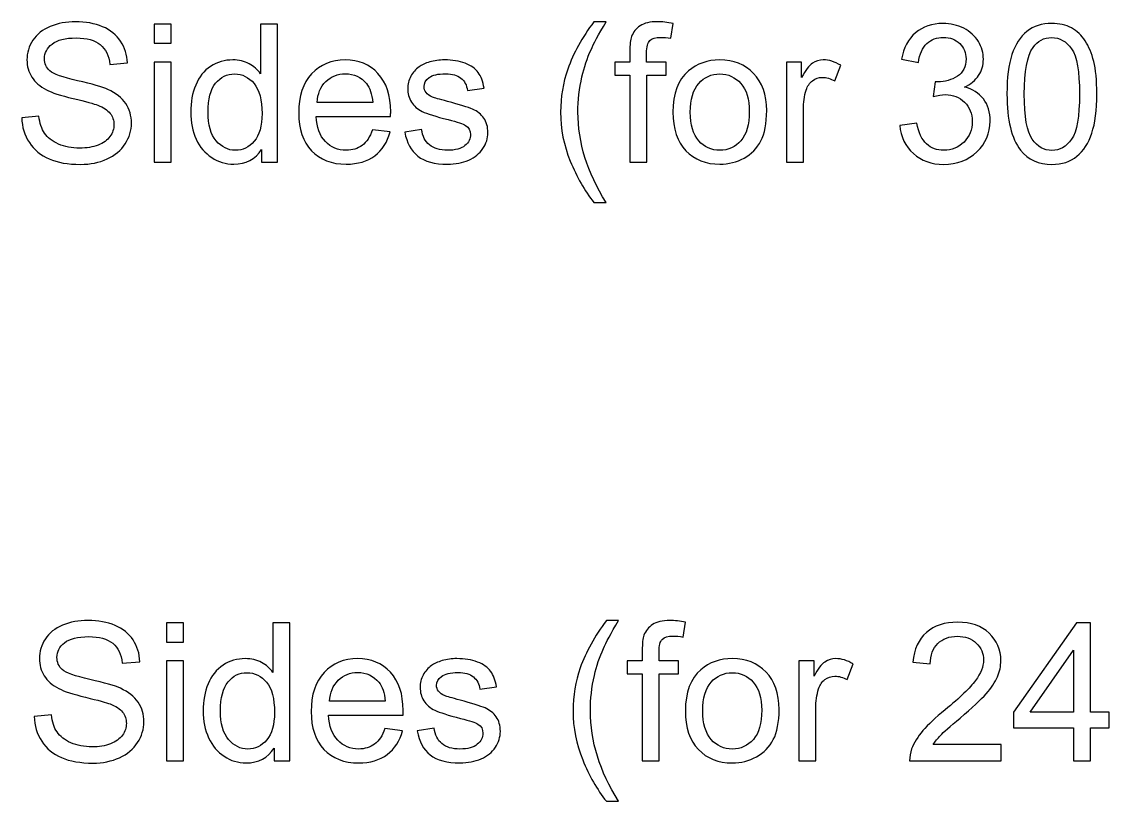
# Model space of a CAD drawing. Header units: millimetres. Extents: x 198 to 2216, y -963 to 151.
# Drawn here: x 1440.3 to 1583.5, y -302.5 to -199.7 of the extents above; entities that cross this region are included whole.
import ezdxf

# ---------------------------------------------------------------- set-up
doc = ezdxf.new("R2010")
doc.units = ezdxf.units.MM
doc.header["$MEASUREMENT"] = 0
doc.layers.add('Layer 1', color=7, linetype='Continuous')

msp = doc.modelspace()

# ---------------------------------------------------------------- linework, layer by layer
at = {"layer": 'Layer 1', "color": 250}
for points, knots in [([(1440.2529, -212.3805), (1440.2529, -212.3805), (1442.5135, -212.1773), (1442.5135, -212.1773), (1442.6193, -213.0917), (1442.8691, -213.841), (1443.2628, -214.4294), (1443.6565, -215.0136), (1444.2661, -215.4878), (1445.0916, -215.8518), (1445.9171, -216.2117), (1446.8484, -216.3937), (1447.8814, -216.3937), (1448.8, -216.3937), (1449.6086, -216.2582), (1450.3113, -215.9831), (1451.014, -215.7079), (1451.5347, -215.3311), (1451.8776, -214.8528), (1452.2205, -214.3744), (1452.3941, -213.8537), (1452.3941, -213.2949), (1452.3941, -212.7276), (1452.229, -212.2323), (1451.8988, -211.8048), (1451.5686, -211.3814), (1451.0225, -211.0258), (1450.2605, -210.7337), (1449.7737, -210.5475), (1448.6942, -210.2511), (1447.022, -209.849), (1445.3498, -209.4468), (1444.1814, -209.07), (1443.5126, -208.7144), (1442.6447, -208.2572), (1442.0013, -207.69), (1441.5779, -207.0169), (1441.1504, -206.3438), (1440.9387, -205.586), (1440.9387, -204.752), (1440.9387, -203.8292), (1441.2012, -202.9698), (1441.7219, -202.1739), (1442.2426, -201.3738), (1443.0003, -200.7685), (1444.0036, -200.3536), (1445.0027, -199.9387), (1446.1161, -199.7313), (1447.3395, -199.7313), (1448.6857, -199.7313), (1449.8753, -199.9472), (1450.904, -200.3832), (1451.9327, -200.815), (1452.7243, -201.4543), (1453.2789, -202.3009), (1453.8334, -203.1434), (1454.1298, -204.1001), (1454.1721, -205.1669), (1454.1721, -205.1669), (1451.8607, -205.3447), (1451.8607, -205.3447), (1451.7379, -204.1975), (1451.3188, -203.3296), (1450.6034, -202.7454), (1449.888, -202.157), (1448.8296, -201.8649), (1447.4326, -201.8649), (1445.9764, -201.8649), (1444.9138, -202.1316), (1444.2492, -202.665), (1443.5845, -203.1984), (1443.2501, -203.8419), (1443.2501, -204.5954), (1443.2501, -205.2473), (1443.4872, -205.785), (1443.9571, -206.2083), (1444.4227, -206.6274), (1445.6292, -207.0634), (1447.585, -207.5037), (1449.5408, -207.9482), (1450.8828, -208.3334), (1451.6109, -208.6636), (1452.665, -209.1505), (1453.4482, -209.7643), (1453.952, -210.5136), (1454.4557, -211.2587), (1454.7055, -212.118), (1454.7055, -213.0917), (1454.7055, -214.0611), (1454.4303, -214.9671), (1453.8758, -215.8222), (1453.3212, -216.6773), (1452.5296, -217.342), (1451.4924, -217.8161), (1450.4552, -218.2902), (1449.2911, -218.5273), (1447.9914, -218.5273), (1446.3489, -218.5273), (1444.9731, -218.286), (1443.8639, -217.8076), (1442.7506, -217.3293), (1441.8827, -216.6096), (1441.252, -215.6444), (1440.617, -214.6834), (1440.2868, -213.5955), (1440.2529, -212.3805)], [0, 0, 0, 0, 0.02857143, 0.02857143, 0.02857143, 0.05714286, 0.05714286, 0.05714286, 0.08571429, 0.08571429, 0.08571429, 0.11428571, 0.11428571, 0.11428571, 0.14285714, 0.14285714, 0.14285714, 0.17142857, 0.17142857, 0.17142857, 0.2, 0.2, 0.2, 0.22857143, 0.22857143, 0.22857143, 0.25714286, 0.25714286, 0.25714286, 0.28571429, 0.28571429, 0.28571429, 0.31428571, 0.31428571, 0.31428571, 0.34285714, 0.34285714, 0.34285714, 0.37142857, 0.37142857, 0.37142857, 0.4, 0.4, 0.4, 0.42857143, 0.42857143, 0.42857143, 0.45714286, 0.45714286, 0.45714286, 0.48571429, 0.48571429, 0.48571429, 0.51428571, 0.51428571, 0.51428571, 0.54285714, 0.54285714, 0.54285714, 0.57142857, 0.57142857, 0.57142857, 0.6, 0.6, 0.6, 0.62857143, 0.62857143, 0.62857143, 0.65714286, 0.65714286, 0.65714286, 0.68571429, 0.68571429, 0.68571429, 0.71428571, 0.71428571, 0.71428571, 0.74285714, 0.74285714, 0.74285714, 0.77142857, 0.77142857, 0.77142857, 0.8, 0.8, 0.8, 0.82857143, 0.82857143, 0.82857143, 0.85714286, 0.85714286, 0.85714286, 0.88571429, 0.88571429, 0.88571429, 0.91428571, 0.91428571, 0.91428571, 0.94285714, 0.94285714, 0.94285714, 0.97142857, 0.97142857, 0.97142857, 1, 1, 1, 1]), ([(1457.7027, -202.5761), (1457.7027, -202.5761), (1457.7027, -200.0361), (1457.7027, -200.0361), (1457.7027, -200.0361), (1459.9379, -200.0361), (1459.9379, -200.0361), (1459.9379, -200.0361), (1459.9379, -202.5761), (1459.9379, -202.5761), (1459.9379, -202.5761), (1457.7027, -202.5761), (1457.7027, -202.5761)], [0, 0, 0, 0, 0.25, 0.25, 0.25, 0.5, 0.5, 0.5, 0.75, 0.75, 0.75, 1, 1, 1, 1]), ([(1471.8547, -218.2225), (1471.8547, -218.2225), (1471.8547, -216.5503), (1471.8547, -216.5503), (1471.0207, -217.85), (1469.7931, -218.5019), (1468.1717, -218.5019), (1467.1218, -218.5019), (1466.1566, -218.214), (1465.2803, -217.6341), (1464.3998, -217.0583), (1463.7182, -216.2498), (1463.2314, -215.2168), (1462.7488, -214.1797), (1462.5075, -212.9901), (1462.5075, -211.6439), (1462.5075, -210.3316), (1462.7276, -209.142), (1463.1637, -208.071), (1463.6039, -207.0042), (1464.2601, -206.1829), (1465.1364, -205.6156), (1466.0085, -205.0441), (1466.9906, -204.7605), (1468.0701, -204.7605), (1468.866, -204.7605), (1469.5729, -204.9298), (1470.191, -205.2643), (1470.8091, -205.5987), (1471.3128, -206.039), (1471.7023, -206.5766), (1471.7023, -206.5766), (1471.7023, -200.0361), (1471.7023, -200.0361), (1471.7023, -200.0361), (1473.9375, -200.0361), (1473.9375, -200.0361), (1473.9375, -200.0361), (1473.9375, -218.2225), (1473.9375, -218.2225), (1473.9375, -218.2225), (1471.8547, -218.2225), (1471.8547, -218.2225)], [0, 0, 0, 0, 0.07142857, 0.07142857, 0.07142857, 0.14285714, 0.14285714, 0.14285714, 0.21428571, 0.21428571, 0.21428571, 0.28571429, 0.28571429, 0.28571429, 0.35714286, 0.35714286, 0.35714286, 0.42857143, 0.42857143, 0.42857143, 0.5, 0.5, 0.5, 0.57142857, 0.57142857, 0.57142857, 0.64285714, 0.64285714, 0.64285714, 0.71428571, 0.71428571, 0.71428571, 0.78571429, 0.78571429, 0.78571429, 0.85714286, 0.85714286, 0.85714286, 0.92857143, 0.92857143, 0.92857143, 1, 1, 1, 1]), ([(1515.6231, -223.5565), (1514.3954, -222.0029), (1513.354, -220.1868), (1512.5031, -218.104), (1511.6522, -216.0212), (1511.2289, -213.8622), (1511.2289, -211.6312), (1511.2289, -209.6627), (1511.5464, -207.7789), (1512.1814, -205.9797), (1512.9265, -203.8884), (1514.0737, -201.8056), (1515.6231, -199.7313), (1515.6231, -199.7313), (1517.2233, -199.7313), (1517.2233, -199.7313), (1516.2242, -201.45), (1515.5596, -202.6777), (1515.2379, -203.4143), (1514.7341, -204.5531), (1514.3362, -205.7426), (1514.0483, -206.983), (1513.6927, -208.5282), (1513.5149, -210.0818), (1513.5149, -211.6439), (1513.5149, -215.619), (1514.751, -219.5899), (1517.2233, -223.5565), (1517.2233, -223.5565), (1515.6231, -223.5565), (1515.6231, -223.5565)], [0, 0, 0, 0, 0.1, 0.1, 0.1, 0.2, 0.2, 0.2, 0.3, 0.3, 0.3, 0.4, 0.4, 0.4, 0.5, 0.5, 0.5, 0.6, 0.6, 0.6, 0.7, 0.7, 0.7, 0.8, 0.8, 0.8, 0.9, 0.9, 0.9, 1, 1, 1, 1]), ([(1520.3475, -218.2225), (1520.3475, -218.2225), (1520.3475, -206.7671), (1520.3475, -206.7671), (1520.3475, -206.7671), (1518.3663, -206.7671), (1518.3663, -206.7671), (1518.3663, -206.7671), (1518.3663, -205.0399), (1518.3663, -205.0399), (1518.3663, -205.0399), (1520.3475, -205.0399), (1520.3475, -205.0399), (1520.3475, -205.0399), (1520.3475, -203.6429), (1520.3475, -203.6429), (1520.3475, -202.7581), (1520.4237, -202.102), (1520.5803, -201.6744), (1520.7962, -201.0987), (1521.1688, -200.6288), (1521.7106, -200.2689), (1522.2483, -199.9091), (1523.006, -199.7313), (1523.9797, -199.7313), (1524.6105, -199.7313), (1525.3047, -199.8075), (1526.0667, -199.9557), (1526.0667, -199.9557), (1525.7323, -201.9115), (1525.7323, -201.9115), (1525.2666, -201.831), (1524.8306, -201.7887), (1524.4157, -201.7887), (1523.7384, -201.7887), (1523.26, -201.9326), (1522.9764, -202.2205), (1522.697, -202.5084), (1522.5573, -203.046), (1522.5573, -203.8334), (1522.5573, -203.8334), (1522.5573, -205.0399), (1522.5573, -205.0399), (1522.5573, -205.0399), (1525.1227, -205.0399), (1525.1227, -205.0399), (1525.1227, -205.0399), (1525.1227, -206.7671), (1525.1227, -206.7671), (1525.1227, -206.7671), (1522.5827, -206.7671), (1522.5827, -206.7671), (1522.5827, -206.7671), (1522.5827, -218.2225), (1522.5827, -218.2225), (1522.5827, -218.2225), (1520.3475, -218.2225), (1520.3475, -218.2225)], [0, 0, 0, 0, 0.05263158, 0.05263158, 0.05263158, 0.10526316, 0.10526316, 0.10526316, 0.15789474, 0.15789474, 0.15789474, 0.21052632, 0.21052632, 0.21052632, 0.26315789, 0.26315789, 0.26315789, 0.31578947, 0.31578947, 0.31578947, 0.36842105, 0.36842105, 0.36842105, 0.42105263, 0.42105263, 0.42105263, 0.47368421, 0.47368421, 0.47368421, 0.52631579, 0.52631579, 0.52631579, 0.57894737, 0.57894737, 0.57894737, 0.63157895, 0.63157895, 0.63157895, 0.68421053, 0.68421053, 0.68421053, 0.73684211, 0.73684211, 0.73684211, 0.78947368, 0.78947368, 0.78947368, 0.84210526, 0.84210526, 0.84210526, 0.89473684, 0.89473684, 0.89473684, 0.94736842, 0.94736842, 0.94736842, 1, 1, 1, 1]), ([(1555.9033, -213.3965), (1555.9033, -213.3965), (1558.1385, -213.0917), (1558.1385, -213.0917), (1558.3967, -214.3617), (1558.8285, -215.2761), (1559.4424, -215.8349), (1560.0562, -216.3937), (1560.8097, -216.6731), (1561.703, -216.6731), (1562.7613, -216.6731), (1563.6545, -216.309), (1564.3742, -215.5809), (1565.0939, -214.8528), (1565.4537, -213.9511), (1565.4537, -212.8758), (1565.4537, -211.8513), (1565.1193, -211.0047), (1564.4462, -210.3358), (1563.7773, -209.6712), (1562.9264, -209.3367), (1561.8892, -209.3367), (1561.4659, -209.3367), (1560.941, -209.4214), (1560.3102, -209.5865), (1560.3102, -209.5865), (1560.56, -207.6307), (1560.56, -207.6307), (1560.7081, -207.6476), (1560.8309, -207.6561), (1560.9198, -207.6561), (1561.8765, -207.6561), (1562.7317, -207.4063), (1563.4979, -206.911), (1564.2599, -206.4157), (1564.6409, -205.6537), (1564.6409, -204.625), (1564.6409, -203.808), (1564.3615, -203.1307), (1563.8069, -202.593), (1563.2524, -202.0554), (1562.5369, -201.7887), (1561.6606, -201.7887), (1560.7886, -201.7887), (1560.0647, -202.0639), (1559.4847, -202.6142), (1558.9047, -203.1645), (1558.5322, -203.99), (1558.3671, -205.0907), (1558.3671, -205.0907), (1556.1319, -204.6843), (1556.1319, -204.6843), (1556.4071, -203.1857), (1557.0251, -202.0215), (1557.9946, -201.196), (1558.9598, -200.3705), (1560.1663, -199.9599), (1561.6056, -199.9599), (1562.5962, -199.9599), (1563.5106, -200.1716), (1564.3446, -200.5991), (1565.1828, -201.0225), (1565.822, -201.6024), (1566.2623, -202.3348), (1566.7068, -203.0714), (1566.9269, -203.8503), (1566.9269, -204.6758), (1566.9269, -205.459), (1566.7152, -206.1702), (1566.2961, -206.8137), (1565.8728, -207.4571), (1565.2463, -207.9694), (1564.4208, -208.3504), (1565.496, -208.5959), (1566.33, -209.1124), (1566.9269, -209.8955), (1567.5196, -210.6745), (1567.8159, -211.6566), (1567.8159, -212.8292), (1567.8159, -214.4167), (1567.2359, -215.7672), (1566.0802, -216.8721), (1564.9203, -217.977), (1563.4556, -218.5273), (1561.686, -218.5273), (1560.0901, -218.5273), (1558.765, -218.0489), (1557.7109, -217.0964), (1556.6526, -216.1439), (1556.0515, -214.912), (1555.9033, -213.3965)], [0, 0, 0, 0, 0.03333333, 0.03333333, 0.03333333, 0.06666667, 0.06666667, 0.06666667, 0.1, 0.1, 0.1, 0.13333333, 0.13333333, 0.13333333, 0.16666667, 0.16666667, 0.16666667, 0.2, 0.2, 0.2, 0.23333333, 0.23333333, 0.23333333, 0.26666667, 0.26666667, 0.26666667, 0.3, 0.3, 0.3, 0.33333333, 0.33333333, 0.33333333, 0.36666667, 0.36666667, 0.36666667, 0.4, 0.4, 0.4, 0.43333333, 0.43333333, 0.43333333, 0.46666667, 0.46666667, 0.46666667, 0.5, 0.5, 0.5, 0.53333333, 0.53333333, 0.53333333, 0.56666667, 0.56666667, 0.56666667, 0.6, 0.6, 0.6, 0.63333333, 0.63333333, 0.63333333, 0.66666667, 0.66666667, 0.66666667, 0.7, 0.7, 0.7, 0.73333333, 0.73333333, 0.73333333, 0.76666667, 0.76666667, 0.76666667, 0.8, 0.8, 0.8, 0.83333333, 0.83333333, 0.83333333, 0.86666667, 0.86666667, 0.86666667, 0.9, 0.9, 0.9, 0.93333333, 0.93333333, 0.93333333, 0.96666667, 0.96666667, 0.96666667, 1, 1, 1, 1]), ([(1570.0299, -209.2478), (1570.0299, -207.1015), (1570.25, -205.3659), (1570.6903, -204.0535), (1571.1348, -202.737), (1571.791, -201.7252), (1572.663, -201.0182), (1573.5309, -200.3113), (1574.6273, -199.9599), (1575.9481, -199.9599), (1576.9218, -199.9599), (1577.7769, -200.1546), (1578.5177, -200.5483), (1579.2543, -200.942), (1579.8639, -201.5093), (1580.3381, -202.2501), (1580.8122, -202.9867), (1581.1847, -203.8884), (1581.4557, -204.951), (1581.7308, -206.0136), (1581.8663, -207.4487), (1581.8663, -209.2478), (1581.8663, -211.3814), (1581.6462, -213.1086), (1581.2101, -214.421), (1580.7741, -215.7375), (1580.1179, -216.7493), (1579.2459, -217.4605), (1578.378, -218.1717), (1577.2774, -218.5273), (1575.9481, -218.5273), (1574.1997, -218.5273), (1572.8239, -217.905), (1571.8248, -216.6562), (1570.6268, -215.1322), (1570.0299, -212.6641), (1570.0299, -209.2478)], [0, 0, 0, 0, 0.08333333, 0.08333333, 0.08333333, 0.16666667, 0.16666667, 0.16666667, 0.25, 0.25, 0.25, 0.33333333, 0.33333333, 0.33333333, 0.41666667, 0.41666667, 0.41666667, 0.5, 0.5, 0.5, 0.58333333, 0.58333333, 0.58333333, 0.66666667, 0.66666667, 0.66666667, 0.75, 0.75, 0.75, 0.83333333, 0.83333333, 0.83333333, 0.91666667, 0.91666667, 0.91666667, 1, 1, 1, 1]), ([(1572.3159, -209.2563), (1572.3159, -212.2493), (1572.663, -214.2389), (1573.3615, -215.2211), (1574.06, -216.2074), (1574.9236, -216.6985), (1575.9481, -216.6985), (1576.9726, -216.6985), (1577.8362, -216.2032), (1578.5347, -215.2168), (1579.2332, -214.2262), (1579.5803, -212.2408), (1579.5803, -209.2563), (1579.5803, -206.2633), (1579.2332, -204.2737), (1578.5347, -203.2915), (1577.8404, -202.3052), (1576.9683, -201.8141), (1575.9227, -201.8141), (1574.8982, -201.8141), (1574.077, -202.2501), (1573.4631, -203.118), (1572.6969, -204.2229), (1572.3159, -206.2718), (1572.3159, -209.2563)], [0, 0, 0, 0, 0.125, 0.125, 0.125, 0.25, 0.25, 0.25, 0.375, 0.375, 0.375, 0.5, 0.5, 0.5, 0.625, 0.625, 0.625, 0.75, 0.75, 0.75, 0.875, 0.875, 0.875, 1, 1, 1, 1]), ([(1486.4639, -213.9553), (1486.4639, -213.9553), (1488.7753, -214.2601), (1488.7753, -214.2601), (1488.4155, -215.6021), (1487.7424, -216.6477), (1486.7602, -217.3885), (1485.7781, -218.1294), (1484.525, -218.5019), (1482.9968, -218.5019), (1481.0749, -218.5019), (1479.5509, -217.9092), (1478.4248, -216.7239), (1477.2987, -215.5428), (1476.7357, -213.8791), (1476.7357, -211.7413), (1476.7357, -209.5315), (1477.303, -207.8127), (1478.4417, -206.5935), (1479.5805, -205.3701), (1481.0579, -204.7605), (1482.874, -204.7605), (1484.6309, -204.7605), (1486.066, -205.3574), (1487.1793, -206.5554), (1488.2927, -207.7535), (1488.8515, -209.4383), (1488.8515, -211.61), (1488.8515, -211.7413), (1488.8473, -211.9402), (1488.8388, -212.2027), (1488.8388, -212.2027), (1479.0217, -212.2027), (1479.0217, -212.2027), (1479.1064, -213.6463), (1479.5128, -214.7554), (1480.2494, -215.5216), (1480.9817, -216.2879), (1481.9004, -216.6731), (1482.9968, -216.6731), (1483.8138, -216.6731), (1484.5123, -216.4572), (1485.0881, -216.0254), (1485.668, -215.5936), (1486.1252, -214.9036), (1486.4639, -213.9553)], [0, 0, 0, 0, 0.06666667, 0.06666667, 0.06666667, 0.13333333, 0.13333333, 0.13333333, 0.2, 0.2, 0.2, 0.26666667, 0.26666667, 0.26666667, 0.33333333, 0.33333333, 0.33333333, 0.4, 0.4, 0.4, 0.46666667, 0.46666667, 0.46666667, 0.53333333, 0.53333333, 0.53333333, 0.6, 0.6, 0.6, 0.66666667, 0.66666667, 0.66666667, 0.73333333, 0.73333333, 0.73333333, 0.8, 0.8, 0.8, 0.86666667, 0.86666667, 0.86666667, 0.93333333, 0.93333333, 0.93333333, 1, 1, 1, 1]), ([(1490.7099, -214.2855), (1490.7099, -214.2855), (1492.9197, -213.9299), (1492.9197, -213.9299), (1493.0425, -214.8147), (1493.3896, -215.492), (1493.9569, -215.9661), (1494.5241, -216.436), (1495.32, -216.6731), (1496.336, -216.6731), (1497.3647, -216.6731), (1498.1267, -216.4657), (1498.6262, -216.0466), (1499.1215, -215.6317), (1499.3713, -215.1406), (1499.3713, -214.5776), (1499.3713, -214.0738), (1499.1469, -213.6759), (1498.7024, -213.388), (1498.3892, -213.1891), (1497.6272, -212.9393), (1496.4164, -212.6303), (1494.7824, -212.2196), (1493.6521, -211.864), (1493.0171, -211.5635), (1492.3863, -211.2587), (1491.9079, -210.8438), (1491.582, -210.3104), (1491.256, -209.7812), (1491.0909, -209.1928), (1491.0909, -208.5493), (1491.0909, -207.9609), (1491.2264, -207.419), (1491.4931, -206.9195), (1491.764, -206.42), (1492.1281, -206.0051), (1492.5895, -205.6749), (1492.9366, -205.4209), (1493.4108, -205.205), (1494.0077, -205.0272), (1494.6088, -204.8494), (1495.248, -204.7605), (1495.9338, -204.7605), (1496.9668, -204.7605), (1497.8727, -204.9087), (1498.6516, -205.2092), (1499.4348, -205.5056), (1500.0105, -205.912), (1500.3831, -206.42), (1500.7514, -206.9322), (1501.0096, -207.6138), (1501.1493, -208.4689), (1501.1493, -208.4689), (1498.9649, -208.7737), (1498.9649, -208.7737), (1498.8675, -208.0879), (1498.5797, -207.5503), (1498.1055, -207.165), (1497.6314, -206.7798), (1496.9625, -206.5893), (1496.0947, -206.5893), (1495.0745, -206.5893), (1494.3421, -206.7586), (1493.9061, -207.0973), (1493.47, -207.436), (1493.2499, -207.8339), (1493.2499, -208.2869), (1493.2499, -208.5747), (1493.3388, -208.8372), (1493.5208, -209.07), (1493.7029, -209.3071), (1493.9865, -209.5061), (1494.376, -209.6627), (1494.6003, -209.7474), (1495.2523, -209.9379), (1496.3445, -210.2342), (1497.9193, -210.6533), (1499.0199, -211.0004), (1499.6465, -211.2671), (1500.273, -211.5338), (1500.7641, -211.9275), (1501.1197, -212.4355), (1501.4795, -212.9478), (1501.6573, -213.5828), (1501.6573, -214.3448), (1501.6573, -215.0856), (1501.4414, -215.7841), (1501.0054, -216.4403), (1500.5693, -217.0964), (1499.9428, -217.6044), (1499.1258, -217.9643), (1498.3045, -218.3241), (1497.3774, -218.5019), (1496.3445, -218.5019), (1494.6342, -218.5019), (1493.3261, -218.1463), (1492.4286, -217.4393), (1491.5312, -216.7281), (1490.9597, -215.6783), (1490.7099, -214.2855)], [0, 0, 0, 0, 0.03030303, 0.03030303, 0.03030303, 0.06060606, 0.06060606, 0.06060606, 0.09090909, 0.09090909, 0.09090909, 0.12121212, 0.12121212, 0.12121212, 0.15151515, 0.15151515, 0.15151515, 0.18181818, 0.18181818, 0.18181818, 0.21212121, 0.21212121, 0.21212121, 0.24242424, 0.24242424, 0.24242424, 0.27272727, 0.27272727, 0.27272727, 0.3030303, 0.3030303, 0.3030303, 0.33333333, 0.33333333, 0.33333333, 0.36363636, 0.36363636, 0.36363636, 0.39393939, 0.39393939, 0.39393939, 0.42424242, 0.42424242, 0.42424242, 0.45454545, 0.45454545, 0.45454545, 0.48484848, 0.48484848, 0.48484848, 0.51515152, 0.51515152, 0.51515152, 0.54545455, 0.54545455, 0.54545455, 0.57575758, 0.57575758, 0.57575758, 0.60606061, 0.60606061, 0.60606061, 0.63636364, 0.63636364, 0.63636364, 0.66666667, 0.66666667, 0.66666667, 0.6969697, 0.6969697, 0.6969697, 0.72727273, 0.72727273, 0.72727273, 0.75757576, 0.75757576, 0.75757576, 0.78787879, 0.78787879, 0.78787879, 0.81818182, 0.81818182, 0.81818182, 0.84848485, 0.84848485, 0.84848485, 0.87878788, 0.87878788, 0.87878788, 0.90909091, 0.90909091, 0.90909091, 0.93939394, 0.93939394, 0.93939394, 0.96969697, 0.96969697, 0.96969697, 1, 1, 1, 1]), ([(1526.0329, -211.6312), (1526.0329, -209.197), (1526.7102, -207.3936), (1528.0691, -206.221), (1529.1994, -205.2473), (1530.5837, -204.7605), (1532.2136, -204.7605), (1534.0212, -204.7605), (1535.5029, -205.3532), (1536.6543, -206.5385), (1537.8016, -207.7196), (1538.3773, -209.3579), (1538.3773, -211.4449), (1538.3773, -213.1383), (1538.1233, -214.4675), (1537.6153, -215.437), (1537.1073, -216.4064), (1536.3665, -217.1599), (1535.3928, -217.6976), (1534.4234, -218.2352), (1533.3608, -218.5019), (1532.2136, -218.5019), (1530.3678, -218.5019), (1528.8777, -217.9135), (1527.7389, -216.7324), (1526.6002, -215.5513), (1526.0329, -213.8495), (1526.0329, -211.6312)], [0, 0, 0, 0, 0.11111111, 0.11111111, 0.11111111, 0.22222222, 0.22222222, 0.22222222, 0.33333333, 0.33333333, 0.33333333, 0.44444444, 0.44444444, 0.44444444, 0.55555556, 0.55555556, 0.55555556, 0.66666667, 0.66666667, 0.66666667, 0.77777778, 0.77777778, 0.77777778, 0.88888889, 0.88888889, 0.88888889, 1, 1, 1, 1]), ([(1540.9723, -218.2225), (1540.9723, -218.2225), (1540.9723, -205.0399), (1540.9723, -205.0399), (1540.9723, -205.0399), (1542.9789, -205.0399), (1542.9789, -205.0399), (1542.9789, -205.0399), (1542.9789, -207.0592), (1542.9789, -207.0592), (1543.4911, -206.1236), (1543.9653, -205.5056), (1544.4013, -205.2092), (1544.8373, -204.9087), (1545.3157, -204.7605), (1545.8364, -204.7605), (1546.5899, -204.7605), (1547.3562, -204.9976), (1548.1351, -205.4675), (1548.1351, -205.4675), (1547.3392, -207.5291), (1547.3392, -207.5291), (1546.7974, -207.2243), (1546.2555, -207.0719), (1545.7136, -207.0719), (1545.2268, -207.0719), (1544.7908, -207.2201), (1544.4055, -207.5122), (1544.0203, -207.8043), (1543.7451, -208.2107), (1543.58, -208.7314), (1543.3303, -209.523), (1543.2075, -210.3908), (1543.2075, -211.3349), (1543.2075, -211.3349), (1543.2075, -218.2225), (1543.2075, -218.2225), (1543.2075, -218.2225), (1540.9723, -218.2225), (1540.9723, -218.2225)], [0, 0, 0, 0, 0.07692308, 0.07692308, 0.07692308, 0.15384615, 0.15384615, 0.15384615, 0.23076923, 0.23076923, 0.23076923, 0.30769231, 0.30769231, 0.30769231, 0.38461538, 0.38461538, 0.38461538, 0.46153846, 0.46153846, 0.46153846, 0.53846154, 0.53846154, 0.53846154, 0.61538462, 0.61538462, 0.61538462, 0.69230769, 0.69230769, 0.69230769, 0.76923077, 0.76923077, 0.76923077, 0.84615385, 0.84615385, 0.84615385, 0.92307692, 0.92307692, 0.92307692, 1, 1, 1, 1]), ([(1457.7027, -218.2225), (1457.7027, -218.2225), (1457.7027, -205.0399), (1457.7027, -205.0399), (1457.7027, -205.0399), (1459.9379, -205.0399), (1459.9379, -205.0399), (1459.9379, -205.0399), (1459.9379, -218.2225), (1459.9379, -218.2225), (1459.9379, -218.2225), (1457.7027, -218.2225), (1457.7027, -218.2225)], [0, 0, 0, 0, 0.25, 0.25, 0.25, 0.5, 0.5, 0.5, 0.75, 0.75, 0.75, 1, 1, 1, 1]), ([(1464.7935, -211.6481), (1464.7935, -213.333), (1465.1491, -214.5903), (1465.8645, -215.4243), (1466.5757, -216.2582), (1467.4182, -216.6731), (1468.3876, -216.6731), (1469.3655, -216.6731), (1470.1952, -216.2752), (1470.881, -215.4793), (1471.5626, -214.6834), (1471.9055, -213.4685), (1471.9055, -211.8344), (1471.9055, -210.0395), (1471.5584, -208.7187), (1470.8599, -207.8762), (1470.1656, -207.0338), (1469.3062, -206.6147), (1468.286, -206.6147), (1467.2912, -206.6147), (1466.4614, -207.0169), (1465.7926, -207.8254), (1465.1279, -208.634), (1464.7935, -209.9082), (1464.7935, -211.6481)], [0, 0, 0, 0, 0.125, 0.125, 0.125, 0.25, 0.25, 0.25, 0.375, 0.375, 0.375, 0.5, 0.5, 0.5, 0.625, 0.625, 0.625, 0.75, 0.75, 0.75, 0.875, 0.875, 0.875, 1, 1, 1, 1]), ([(1479.1487, -210.3739), (1479.1487, -210.3739), (1486.4893, -210.3739), (1486.4893, -210.3739), (1486.3919, -209.2648), (1486.1083, -208.435), (1485.6469, -207.8805), (1484.9399, -207.0211), (1484.017, -206.5893), (1482.8867, -206.5893), (1481.8623, -206.5893), (1481.0029, -206.9322), (1480.3044, -207.618), (1479.6101, -208.3038), (1479.2249, -209.2224), (1479.1487, -210.3739)], [0, 0, 0, 0, 0.2, 0.2, 0.2, 0.4, 0.4, 0.4, 0.6, 0.6, 0.6, 0.8, 0.8, 0.8, 1, 1, 1, 1]), ([(1528.3189, -211.6354), (1528.3189, -213.3203), (1528.6872, -214.5818), (1529.4238, -215.4158), (1530.1646, -216.254), (1531.0917, -216.6731), (1532.2136, -216.6731), (1533.3227, -216.6731), (1534.2456, -216.254), (1534.9864, -215.4116), (1535.723, -214.5691), (1536.0913, -213.2864), (1536.0913, -211.5635), (1536.0913, -209.9379), (1535.7188, -208.706), (1534.9779, -207.872), (1534.2371, -207.0338), (1533.3142, -206.6147), (1532.2136, -206.6147), (1531.0917, -206.6147), (1530.1646, -207.0296), (1529.4238, -207.8635), (1528.6872, -208.6975), (1528.3189, -209.9548), (1528.3189, -211.6354)], [0, 0, 0, 0, 0.125, 0.125, 0.125, 0.25, 0.25, 0.25, 0.375, 0.375, 0.375, 0.5, 0.5, 0.5, 0.625, 0.625, 0.625, 0.75, 0.75, 0.75, 0.875, 0.875, 0.875, 1, 1, 1, 1]), ([(1441.8908, -291.2779), (1441.8908, -291.2779), (1444.1514, -291.0747), (1444.1514, -291.0747), (1444.2572, -291.9891), (1444.507, -292.7384), (1444.9007, -293.3268), (1445.2944, -293.911), (1445.904, -294.3852), (1446.7295, -294.7492), (1447.555, -295.1091), (1448.4863, -295.2911), (1449.5193, -295.2911), (1450.4379, -295.2911), (1451.2465, -295.1556), (1451.9492, -294.8805), (1452.6519, -294.6053), (1453.1726, -294.2285), (1453.5155, -293.7502), (1453.8584, -293.2718), (1454.032, -292.7511), (1454.032, -292.1923), (1454.032, -291.625), (1453.8669, -291.1297), (1453.5367, -290.7022), (1453.2065, -290.2788), (1452.6604, -289.9232), (1451.8984, -289.6311), (1451.4116, -289.4449), (1450.3321, -289.1485), (1448.6599, -288.7464), (1446.9877, -288.3442), (1445.8193, -287.9674), (1445.1505, -287.6118), (1444.2826, -287.1546), (1443.6392, -286.5874), (1443.2158, -285.9143), (1442.7883, -285.2412), (1442.5766, -284.4834), (1442.5766, -283.6494), (1442.5766, -282.7266), (1442.8391, -281.8672), (1443.3598, -281.0713), (1443.8805, -280.2712), (1444.6382, -279.6659), (1445.6415, -279.251), (1446.6406, -278.8361), (1447.754, -278.6287), (1448.9774, -278.6287), (1450.3236, -278.6287), (1451.5132, -278.8446), (1452.5419, -279.2806), (1453.5706, -279.7124), (1454.3622, -280.3517), (1454.9168, -281.1983), (1455.4713, -282.0408), (1455.7677, -282.9975), (1455.81, -284.0643), (1455.81, -284.0643), (1453.4986, -284.2421), (1453.4986, -284.2421), (1453.3758, -283.0949), (1452.9567, -282.227), (1452.2413, -281.6428), (1451.5259, -281.0544), (1450.4675, -280.7623), (1449.0705, -280.7623), (1447.6143, -280.7623), (1446.5517, -281.029), (1445.8871, -281.5624), (1445.2224, -282.0958), (1444.888, -282.7393), (1444.888, -283.4928), (1444.888, -284.1447), (1445.1251, -284.6824), (1445.595, -285.1057), (1446.0606, -285.5248), (1447.2671, -285.9608), (1449.2229, -286.4011), (1451.1787, -286.8456), (1452.5207, -287.2308), (1453.2488, -287.561), (1454.3029, -288.0479), (1455.0861, -288.6617), (1455.5899, -289.411), (1456.0936, -290.1561), (1456.3434, -291.0154), (1456.3434, -291.9891), (1456.3434, -292.9585), (1456.0682, -293.8645), (1455.5137, -294.7196), (1454.9591, -295.5747), (1454.1675, -296.2394), (1453.1303, -296.7135), (1452.0931, -297.1876), (1450.929, -297.4247), (1449.6293, -297.4247), (1447.9868, -297.4247), (1446.611, -297.1834), (1445.5018, -296.705), (1444.3885, -296.2267), (1443.5206, -295.507), (1442.8899, -294.5418), (1442.2549, -293.5808), (1441.9247, -292.4929), (1441.8908, -291.2779)], [0, 0, 0, 0, 0.02857143, 0.02857143, 0.02857143, 0.05714286, 0.05714286, 0.05714286, 0.08571429, 0.08571429, 0.08571429, 0.11428571, 0.11428571, 0.11428571, 0.14285714, 0.14285714, 0.14285714, 0.17142857, 0.17142857, 0.17142857, 0.2, 0.2, 0.2, 0.22857143, 0.22857143, 0.22857143, 0.25714286, 0.25714286, 0.25714286, 0.28571429, 0.28571429, 0.28571429, 0.31428571, 0.31428571, 0.31428571, 0.34285714, 0.34285714, 0.34285714, 0.37142857, 0.37142857, 0.37142857, 0.4, 0.4, 0.4, 0.42857143, 0.42857143, 0.42857143, 0.45714286, 0.45714286, 0.45714286, 0.48571429, 0.48571429, 0.48571429, 0.51428571, 0.51428571, 0.51428571, 0.54285714, 0.54285714, 0.54285714, 0.57142857, 0.57142857, 0.57142857, 0.6, 0.6, 0.6, 0.62857143, 0.62857143, 0.62857143, 0.65714286, 0.65714286, 0.65714286, 0.68571429, 0.68571429, 0.68571429, 0.71428571, 0.71428571, 0.71428571, 0.74285714, 0.74285714, 0.74285714, 0.77142857, 0.77142857, 0.77142857, 0.8, 0.8, 0.8, 0.82857143, 0.82857143, 0.82857143, 0.85714286, 0.85714286, 0.85714286, 0.88571429, 0.88571429, 0.88571429, 0.91428571, 0.91428571, 0.91428571, 0.94285714, 0.94285714, 0.94285714, 0.97142857, 0.97142857, 0.97142857, 1, 1, 1, 1]), ([(1459.3406, -281.4735), (1459.3406, -281.4735), (1459.3406, -278.9335), (1459.3406, -278.9335), (1459.3406, -278.9335), (1461.5758, -278.9335), (1461.5758, -278.9335), (1461.5758, -278.9335), (1461.5758, -281.4735), (1461.5758, -281.4735), (1461.5758, -281.4735), (1459.3406, -281.4735), (1459.3406, -281.4735)], [0, 0, 0, 0, 0.25, 0.25, 0.25, 0.5, 0.5, 0.5, 0.75, 0.75, 0.75, 1, 1, 1, 1]), ([(1473.4926, -297.1199), (1473.4926, -297.1199), (1473.4926, -295.4477), (1473.4926, -295.4477), (1472.6586, -296.7474), (1471.431, -297.3993), (1469.8096, -297.3993), (1468.7597, -297.3993), (1467.7945, -297.1114), (1466.9182, -296.5315), (1466.0377, -295.9557), (1465.3561, -295.1472), (1464.8693, -294.1142), (1464.3867, -293.0771), (1464.1454, -291.8875), (1464.1454, -290.5413), (1464.1454, -289.229), (1464.3655, -288.0394), (1464.8016, -286.9684), (1465.2418, -285.9016), (1465.898, -285.0803), (1466.7743, -284.513), (1467.6464, -283.9415), (1468.6285, -283.6579), (1469.708, -283.6579), (1470.5039, -283.6579), (1471.2108, -283.8272), (1471.8289, -284.1617), (1472.447, -284.4961), (1472.9507, -284.9364), (1473.3402, -285.474), (1473.3402, -285.474), (1473.3402, -278.9335), (1473.3402, -278.9335), (1473.3402, -278.9335), (1475.5754, -278.9335), (1475.5754, -278.9335), (1475.5754, -278.9335), (1475.5754, -297.1199), (1475.5754, -297.1199), (1475.5754, -297.1199), (1473.4926, -297.1199), (1473.4926, -297.1199)], [0, 0, 0, 0, 0.07142857, 0.07142857, 0.07142857, 0.14285714, 0.14285714, 0.14285714, 0.21428571, 0.21428571, 0.21428571, 0.28571429, 0.28571429, 0.28571429, 0.35714286, 0.35714286, 0.35714286, 0.42857143, 0.42857143, 0.42857143, 0.5, 0.5, 0.5, 0.57142857, 0.57142857, 0.57142857, 0.64285714, 0.64285714, 0.64285714, 0.71428571, 0.71428571, 0.71428571, 0.78571429, 0.78571429, 0.78571429, 0.85714286, 0.85714286, 0.85714286, 0.92857143, 0.92857143, 0.92857143, 1, 1, 1, 1]), ([(1517.261, -302.4539), (1516.0333, -300.9003), (1514.9919, -299.0842), (1514.141, -297.0014), (1513.2901, -294.9186), (1512.8668, -292.7596), (1512.8668, -290.5286), (1512.8668, -288.5601), (1513.1843, -286.6763), (1513.8193, -284.8771), (1514.5644, -282.7858), (1515.7116, -280.703), (1517.261, -278.6287), (1517.261, -278.6287), (1518.8612, -278.6287), (1518.8612, -278.6287), (1517.8621, -280.3474), (1517.1975, -281.5751), (1516.8758, -282.3117), (1516.372, -283.4505), (1515.9741, -284.64), (1515.6862, -285.8804), (1515.3306, -287.4256), (1515.1528, -288.9792), (1515.1528, -290.5413), (1515.1528, -294.5164), (1516.3889, -298.4873), (1518.8612, -302.4539), (1518.8612, -302.4539), (1517.261, -302.4539), (1517.261, -302.4539)], [0, 0, 0, 0, 0.1, 0.1, 0.1, 0.2, 0.2, 0.2, 0.3, 0.3, 0.3, 0.4, 0.4, 0.4, 0.5, 0.5, 0.5, 0.6, 0.6, 0.6, 0.7, 0.7, 0.7, 0.8, 0.8, 0.8, 0.9, 0.9, 0.9, 1, 1, 1, 1]), ([(1521.9854, -297.1199), (1521.9854, -297.1199), (1521.9854, -285.6645), (1521.9854, -285.6645), (1521.9854, -285.6645), (1520.0042, -285.6645), (1520.0042, -285.6645), (1520.0042, -285.6645), (1520.0042, -283.9373), (1520.0042, -283.9373), (1520.0042, -283.9373), (1521.9854, -283.9373), (1521.9854, -283.9373), (1521.9854, -283.9373), (1521.9854, -282.5403), (1521.9854, -282.5403), (1521.9854, -281.6555), (1522.0616, -280.9994), (1522.2182, -280.5718), (1522.4341, -279.9961), (1522.8067, -279.5262), (1523.3485, -279.1663), (1523.8862, -278.8065), (1524.6439, -278.6287), (1525.6176, -278.6287), (1526.2484, -278.6287), (1526.9426, -278.7049), (1527.7046, -278.8531), (1527.7046, -278.8531), (1527.3702, -280.8089), (1527.3702, -280.8089), (1526.9045, -280.7284), (1526.4685, -280.6861), (1526.0536, -280.6861), (1525.3763, -280.6861), (1524.8979, -280.83), (1524.6143, -281.1179), (1524.3349, -281.4058), (1524.1952, -281.9434), (1524.1952, -282.7308), (1524.1952, -282.7308), (1524.1952, -283.9373), (1524.1952, -283.9373), (1524.1952, -283.9373), (1526.7606, -283.9373), (1526.7606, -283.9373), (1526.7606, -283.9373), (1526.7606, -285.6645), (1526.7606, -285.6645), (1526.7606, -285.6645), (1524.2206, -285.6645), (1524.2206, -285.6645), (1524.2206, -285.6645), (1524.2206, -297.1199), (1524.2206, -297.1199), (1524.2206, -297.1199), (1521.9854, -297.1199), (1521.9854, -297.1199)], [0, 0, 0, 0, 0.05263158, 0.05263158, 0.05263158, 0.10526316, 0.10526316, 0.10526316, 0.15789474, 0.15789474, 0.15789474, 0.21052632, 0.21052632, 0.21052632, 0.26315789, 0.26315789, 0.26315789, 0.31578947, 0.31578947, 0.31578947, 0.36842105, 0.36842105, 0.36842105, 0.42105263, 0.42105263, 0.42105263, 0.47368421, 0.47368421, 0.47368421, 0.52631579, 0.52631579, 0.52631579, 0.57894737, 0.57894737, 0.57894737, 0.63157895, 0.63157895, 0.63157895, 0.68421053, 0.68421053, 0.68421053, 0.73684211, 0.73684211, 0.73684211, 0.78947368, 0.78947368, 0.78947368, 0.84210526, 0.84210526, 0.84210526, 0.89473684, 0.89473684, 0.89473684, 0.94736842, 0.94736842, 0.94736842, 1, 1, 1, 1]), ([(1569.2506, -294.9863), (1569.2506, -294.9863), (1569.2506, -297.1199), (1569.2506, -297.1199), (1569.2506, -297.1199), (1557.211, -297.1199), (1557.211, -297.1199), (1557.1941, -296.5823), (1557.283, -296.0658), (1557.4735, -295.5663), (1557.7825, -294.7492), (1558.2778, -293.9407), (1558.9594, -293.149), (1559.6409, -292.3574), (1560.6146, -291.443), (1561.8804, -290.4058), (1563.8489, -288.7845), (1565.1866, -287.5018), (1565.8851, -286.5535), (1566.5878, -285.6052), (1566.9392, -284.7078), (1566.9392, -283.8611), (1566.9392, -282.9763), (1566.6217, -282.2313), (1565.9867, -281.6217), (1565.3517, -281.0163), (1564.522, -280.7115), (1563.5017, -280.7115), (1562.4222, -280.7115), (1561.5586, -281.0332), (1560.9109, -281.6767), (1560.2632, -282.3159), (1559.9373, -283.2049), (1559.9288, -284.3437), (1559.9288, -284.3437), (1557.6428, -284.1151), (1557.6428, -284.1151), (1557.7994, -282.4048), (1558.3921, -281.101), (1559.4166, -280.2035), (1560.4453, -279.306), (1561.8211, -278.8573), (1563.5525, -278.8573), (1565.2967, -278.8573), (1566.681, -279.3399), (1567.697, -280.3093), (1568.7172, -281.2788), (1569.2252, -282.481), (1569.2252, -283.9119), (1569.2252, -284.64), (1569.077, -285.3555), (1568.7765, -286.0582), (1568.4801, -286.7652), (1567.9848, -287.506), (1567.2948, -288.2849), (1566.6005, -289.0596), (1565.4533, -290.1307), (1563.8531, -291.4853), (1562.5111, -292.6114), (1561.6475, -293.3734), (1561.2665, -293.7756), (1560.8855, -294.1777), (1560.5723, -294.5799), (1560.3225, -294.9863), (1560.3225, -294.9863), (1569.2506, -294.9863), (1569.2506, -294.9863)], [0, 0, 0, 0, 0.04545455, 0.04545455, 0.04545455, 0.09090909, 0.09090909, 0.09090909, 0.13636364, 0.13636364, 0.13636364, 0.18181818, 0.18181818, 0.18181818, 0.22727273, 0.22727273, 0.22727273, 0.27272727, 0.27272727, 0.27272727, 0.31818182, 0.31818182, 0.31818182, 0.36363636, 0.36363636, 0.36363636, 0.40909091, 0.40909091, 0.40909091, 0.45454545, 0.45454545, 0.45454545, 0.5, 0.5, 0.5, 0.54545455, 0.54545455, 0.54545455, 0.59090909, 0.59090909, 0.59090909, 0.63636364, 0.63636364, 0.63636364, 0.68181818, 0.68181818, 0.68181818, 0.72727273, 0.72727273, 0.72727273, 0.77272727, 0.77272727, 0.77272727, 0.81818182, 0.81818182, 0.81818182, 0.86363636, 0.86363636, 0.86363636, 0.90909091, 0.90909091, 0.90909091, 0.95454545, 0.95454545, 0.95454545, 1, 1, 1, 1]), ([(1578.8052, -297.1199), (1578.8052, -297.1199), (1578.8052, -292.7765), (1578.8052, -292.7765), (1578.8052, -292.7765), (1570.9058, -292.7765), (1570.9058, -292.7765), (1570.9058, -292.7765), (1570.9058, -290.7191), (1570.9058, -290.7191), (1570.9058, -290.7191), (1579.2116, -278.9335), (1579.2116, -278.9335), (1579.2116, -278.9335), (1581.0404, -278.9335), (1581.0404, -278.9335), (1581.0404, -278.9335), (1581.0404, -290.7191), (1581.0404, -290.7191), (1581.0404, -290.7191), (1583.5042, -290.7191), (1583.5042, -290.7191), (1583.5042, -290.7191), (1583.5042, -292.7765), (1583.5042, -292.7765), (1583.5042, -292.7765), (1581.0404, -292.7765), (1581.0404, -292.7765), (1581.0404, -292.7765), (1581.0404, -297.1199), (1581.0404, -297.1199), (1581.0404, -297.1199), (1578.8052, -297.1199), (1578.8052, -297.1199)], [0, 0, 0, 0, 0.09090909, 0.09090909, 0.09090909, 0.18181818, 0.18181818, 0.18181818, 0.27272727, 0.27272727, 0.27272727, 0.36363636, 0.36363636, 0.36363636, 0.45454545, 0.45454545, 0.45454545, 0.54545455, 0.54545455, 0.54545455, 0.63636364, 0.63636364, 0.63636364, 0.72727273, 0.72727273, 0.72727273, 0.81818182, 0.81818182, 0.81818182, 0.90909091, 0.90909091, 0.90909091, 1, 1, 1, 1]), ([(1578.8052, -290.7191), (1578.8052, -290.7191), (1578.8052, -282.5361), (1578.8052, -282.5361), (1578.8052, -282.5361), (1573.1029, -290.7191), (1573.1029, -290.7191), (1573.1029, -290.7191), (1578.8052, -290.7191), (1578.8052, -290.7191)], [0, 0, 0, 0, 0.33333333, 0.33333333, 0.33333333, 0.66666667, 0.66666667, 0.66666667, 1, 1, 1, 1]), ([(1459.3406, -297.1199), (1459.3406, -297.1199), (1459.3406, -283.9373), (1459.3406, -283.9373), (1459.3406, -283.9373), (1461.5758, -283.9373), (1461.5758, -283.9373), (1461.5758, -283.9373), (1461.5758, -297.1199), (1461.5758, -297.1199), (1461.5758, -297.1199), (1459.3406, -297.1199), (1459.3406, -297.1199)], [0, 0, 0, 0, 0.25, 0.25, 0.25, 0.5, 0.5, 0.5, 0.75, 0.75, 0.75, 1, 1, 1, 1]), ([(1488.1018, -292.8527), (1488.1018, -292.8527), (1490.4132, -293.1575), (1490.4132, -293.1575), (1490.0534, -294.4995), (1489.3803, -295.5451), (1488.3981, -296.2859), (1487.416, -297.0268), (1486.1629, -297.3993), (1484.6347, -297.3993), (1482.7128, -297.3993), (1481.1888, -296.8066), (1480.0627, -295.6213), (1478.9366, -294.4402), (1478.3736, -292.7765), (1478.3736, -290.6387), (1478.3736, -288.4289), (1478.9409, -286.7101), (1480.0796, -285.4909), (1481.2184, -284.2675), (1482.6958, -283.6579), (1484.5119, -283.6579), (1486.2688, -283.6579), (1487.7039, -284.2548), (1488.8172, -285.4528), (1489.9306, -286.6509), (1490.4894, -288.3357), (1490.4894, -290.5074), (1490.4894, -290.6387), (1490.4852, -290.8376), (1490.4767, -291.1001), (1490.4767, -291.1001), (1480.6596, -291.1001), (1480.6596, -291.1001), (1480.7443, -292.5437), (1481.1507, -293.6528), (1481.8873, -294.419), (1482.6196, -295.1853), (1483.5383, -295.5705), (1484.6347, -295.5705), (1485.4517, -295.5705), (1486.1502, -295.3546), (1486.726, -294.9228), (1487.3059, -294.491), (1487.7631, -293.801), (1488.1018, -292.8527)], [0, 0, 0, 0, 0.06666667, 0.06666667, 0.06666667, 0.13333333, 0.13333333, 0.13333333, 0.2, 0.2, 0.2, 0.26666667, 0.26666667, 0.26666667, 0.33333333, 0.33333333, 0.33333333, 0.4, 0.4, 0.4, 0.46666667, 0.46666667, 0.46666667, 0.53333333, 0.53333333, 0.53333333, 0.6, 0.6, 0.6, 0.66666667, 0.66666667, 0.66666667, 0.73333333, 0.73333333, 0.73333333, 0.8, 0.8, 0.8, 0.86666667, 0.86666667, 0.86666667, 0.93333333, 0.93333333, 0.93333333, 1, 1, 1, 1]), ([(1492.3478, -293.1829), (1492.3478, -293.1829), (1494.5576, -292.8273), (1494.5576, -292.8273), (1494.6804, -293.7121), (1495.0275, -294.3894), (1495.5948, -294.8635), (1496.162, -295.3334), (1496.9579, -295.5705), (1497.9739, -295.5705), (1499.0026, -295.5705), (1499.7646, -295.3631), (1500.2641, -294.944), (1500.7594, -294.5291), (1501.0092, -294.038), (1501.0092, -293.475), (1501.0092, -292.9712), (1500.7848, -292.5733), (1500.3403, -292.2854), (1500.0271, -292.0865), (1499.2651, -291.8367), (1498.0543, -291.5277), (1496.4203, -291.117), (1495.29, -290.7614), (1494.655, -290.4609), (1494.0242, -290.1561), (1493.5458, -289.7412), (1493.2199, -289.2078), (1492.8939, -288.6786), (1492.7288, -288.0902), (1492.7288, -287.4467), (1492.7288, -286.8583), (1492.8643, -286.3164), (1493.131, -285.8169), (1493.4019, -285.3174), (1493.766, -284.9025), (1494.2274, -284.5723), (1494.5745, -284.3183), (1495.0487, -284.1024), (1495.6456, -283.9246), (1496.2467, -283.7468), (1496.8859, -283.6579), (1497.5717, -283.6579), (1498.6047, -283.6579), (1499.5106, -283.8061), (1500.2895, -284.1066), (1501.0727, -284.403), (1501.6484, -284.8094), (1502.021, -285.3174), (1502.3893, -285.8296), (1502.6475, -286.5112), (1502.7872, -287.3663), (1502.7872, -287.3663), (1500.6028, -287.6711), (1500.6028, -287.6711), (1500.5054, -286.9853), (1500.2176, -286.4477), (1499.7434, -286.0624), (1499.2693, -285.6772), (1498.6004, -285.4867), (1497.7326, -285.4867), (1496.7124, -285.4867), (1495.98, -285.656), (1495.544, -285.9947), (1495.1079, -286.3334), (1494.8878, -286.7313), (1494.8878, -287.1843), (1494.8878, -287.4721), (1494.9767, -287.7346), (1495.1587, -287.9674), (1495.3408, -288.2045), (1495.6244, -288.4035), (1496.0139, -288.5601), (1496.2382, -288.6448), (1496.8902, -288.8353), (1497.9824, -289.1316), (1499.5572, -289.5507), (1500.6578, -289.8978), (1501.2844, -290.1645), (1501.9109, -290.4312), (1502.402, -290.8249), (1502.7576, -291.3329), (1503.1174, -291.8452), (1503.2952, -292.4802), (1503.2952, -293.2422), (1503.2952, -293.983), (1503.0793, -294.6815), (1502.6433, -295.3377), (1502.2072, -295.9938), (1501.5807, -296.5018), (1500.7637, -296.8617), (1499.9424, -297.2215), (1499.0153, -297.3993), (1497.9824, -297.3993), (1496.2721, -297.3993), (1494.964, -297.0437), (1494.0665, -296.3367), (1493.1691, -295.6255), (1492.5976, -294.5757), (1492.3478, -293.1829)], [0, 0, 0, 0, 0.03030303, 0.03030303, 0.03030303, 0.06060606, 0.06060606, 0.06060606, 0.09090909, 0.09090909, 0.09090909, 0.12121212, 0.12121212, 0.12121212, 0.15151515, 0.15151515, 0.15151515, 0.18181818, 0.18181818, 0.18181818, 0.21212121, 0.21212121, 0.21212121, 0.24242424, 0.24242424, 0.24242424, 0.27272727, 0.27272727, 0.27272727, 0.3030303, 0.3030303, 0.3030303, 0.33333333, 0.33333333, 0.33333333, 0.36363636, 0.36363636, 0.36363636, 0.39393939, 0.39393939, 0.39393939, 0.42424242, 0.42424242, 0.42424242, 0.45454545, 0.45454545, 0.45454545, 0.48484848, 0.48484848, 0.48484848, 0.51515152, 0.51515152, 0.51515152, 0.54545455, 0.54545455, 0.54545455, 0.57575758, 0.57575758, 0.57575758, 0.60606061, 0.60606061, 0.60606061, 0.63636364, 0.63636364, 0.63636364, 0.66666667, 0.66666667, 0.66666667, 0.6969697, 0.6969697, 0.6969697, 0.72727273, 0.72727273, 0.72727273, 0.75757576, 0.75757576, 0.75757576, 0.78787879, 0.78787879, 0.78787879, 0.81818182, 0.81818182, 0.81818182, 0.84848485, 0.84848485, 0.84848485, 0.87878788, 0.87878788, 0.87878788, 0.90909091, 0.90909091, 0.90909091, 0.93939394, 0.93939394, 0.93939394, 0.96969697, 0.96969697, 0.96969697, 1, 1, 1, 1]), ([(1527.6708, -290.5286), (1527.6708, -288.0944), (1528.3481, -286.291), (1529.707, -285.1184), (1530.8373, -284.1447), (1532.2216, -283.6579), (1533.8515, -283.6579), (1535.6591, -283.6579), (1537.1408, -284.2506), (1538.2922, -285.4359), (1539.4395, -286.617), (1540.0152, -288.2553), (1540.0152, -290.3423), (1540.0152, -292.0357), (1539.7612, -293.3649), (1539.2532, -294.3344), (1538.7452, -295.3038), (1538.0044, -296.0573), (1537.0307, -296.595), (1536.0613, -297.1326), (1534.9987, -297.3993), (1533.8515, -297.3993), (1532.0057, -297.3993), (1530.5156, -296.8109), (1529.3768, -295.6298), (1528.2381, -294.4487), (1527.6708, -292.7469), (1527.6708, -290.5286)], [0, 0, 0, 0, 0.11111111, 0.11111111, 0.11111111, 0.22222222, 0.22222222, 0.22222222, 0.33333333, 0.33333333, 0.33333333, 0.44444444, 0.44444444, 0.44444444, 0.55555556, 0.55555556, 0.55555556, 0.66666667, 0.66666667, 0.66666667, 0.77777778, 0.77777778, 0.77777778, 0.88888889, 0.88888889, 0.88888889, 1, 1, 1, 1]), ([(1542.6102, -297.1199), (1542.6102, -297.1199), (1542.6102, -283.9373), (1542.6102, -283.9373), (1542.6102, -283.9373), (1544.6168, -283.9373), (1544.6168, -283.9373), (1544.6168, -283.9373), (1544.6168, -285.9566), (1544.6168, -285.9566), (1545.129, -285.021), (1545.6032, -284.403), (1546.0392, -284.1066), (1546.4752, -283.8061), (1546.9536, -283.6579), (1547.4743, -283.6579), (1548.2278, -283.6579), (1548.9941, -283.895), (1549.773, -284.3649), (1549.773, -284.3649), (1548.9771, -286.4265), (1548.9771, -286.4265), (1548.4353, -286.1217), (1547.8934, -285.9693), (1547.3515, -285.9693), (1546.8647, -285.9693), (1546.4287, -286.1175), (1546.0434, -286.4096), (1545.6582, -286.7017), (1545.383, -287.1081), (1545.2179, -287.6288), (1544.9682, -288.4204), (1544.8454, -289.2882), (1544.8454, -290.2323), (1544.8454, -290.2323), (1544.8454, -297.1199), (1544.8454, -297.1199), (1544.8454, -297.1199), (1542.6102, -297.1199), (1542.6102, -297.1199)], [0, 0, 0, 0, 0.07692308, 0.07692308, 0.07692308, 0.15384615, 0.15384615, 0.15384615, 0.23076923, 0.23076923, 0.23076923, 0.30769231, 0.30769231, 0.30769231, 0.38461538, 0.38461538, 0.38461538, 0.46153846, 0.46153846, 0.46153846, 0.53846154, 0.53846154, 0.53846154, 0.61538462, 0.61538462, 0.61538462, 0.69230769, 0.69230769, 0.69230769, 0.76923077, 0.76923077, 0.76923077, 0.84615385, 0.84615385, 0.84615385, 0.92307692, 0.92307692, 0.92307692, 1, 1, 1, 1]), ([(1466.4314, -290.5455), (1466.4314, -292.2304), (1466.787, -293.4877), (1467.5024, -294.3217), (1468.2136, -295.1556), (1469.0561, -295.5705), (1470.0255, -295.5705), (1471.0034, -295.5705), (1471.8331, -295.1726), (1472.5189, -294.3767), (1473.2005, -293.5808), (1473.5434, -292.3659), (1473.5434, -290.7318), (1473.5434, -288.9369), (1473.1963, -287.6161), (1472.4978, -286.7736), (1471.8035, -285.9312), (1470.9441, -285.5121), (1469.9239, -285.5121), (1468.9291, -285.5121), (1468.0993, -285.9143), (1467.4305, -286.7228), (1466.7658, -287.5314), (1466.4314, -288.8056), (1466.4314, -290.5455)], [0, 0, 0, 0, 0.125, 0.125, 0.125, 0.25, 0.25, 0.25, 0.375, 0.375, 0.375, 0.5, 0.5, 0.5, 0.625, 0.625, 0.625, 0.75, 0.75, 0.75, 0.875, 0.875, 0.875, 1, 1, 1, 1]), ([(1480.7866, -289.2713), (1480.7866, -289.2713), (1488.1272, -289.2713), (1488.1272, -289.2713), (1488.0298, -288.1622), (1487.7462, -287.3324), (1487.2848, -286.7779), (1486.5778, -285.9185), (1485.6549, -285.4867), (1484.5246, -285.4867), (1483.5002, -285.4867), (1482.6408, -285.8296), (1481.9423, -286.5154), (1481.248, -287.2012), (1480.8628, -288.1198), (1480.7866, -289.2713)], [0, 0, 0, 0, 0.2, 0.2, 0.2, 0.4, 0.4, 0.4, 0.6, 0.6, 0.6, 0.8, 0.8, 0.8, 1, 1, 1, 1]), ([(1529.9568, -290.5328), (1529.9568, -292.2177), (1530.3251, -293.4792), (1531.0617, -294.3132), (1531.8025, -295.1514), (1532.7296, -295.5705), (1533.8515, -295.5705), (1534.9606, -295.5705), (1535.8835, -295.1514), (1536.6243, -294.309), (1537.3609, -293.4665), (1537.7292, -292.1838), (1537.7292, -290.4609), (1537.7292, -288.8353), (1537.3567, -287.6034), (1536.6158, -286.7694), (1535.875, -285.9312), (1534.9521, -285.5121), (1533.8515, -285.5121), (1532.7296, -285.5121), (1531.8025, -285.927), (1531.0617, -286.7609), (1530.3251, -287.5949), (1529.9568, -288.8522), (1529.9568, -290.5328)], [0, 0, 0, 0, 0.125, 0.125, 0.125, 0.25, 0.25, 0.25, 0.375, 0.375, 0.375, 0.5, 0.5, 0.5, 0.625, 0.625, 0.625, 0.75, 0.75, 0.75, 0.875, 0.875, 0.875, 1, 1, 1, 1])]:
    msp.add_open_spline(points, degree=3, knots=knots, dxfattribs=at)

doc.saveas('drawing.dxf')
